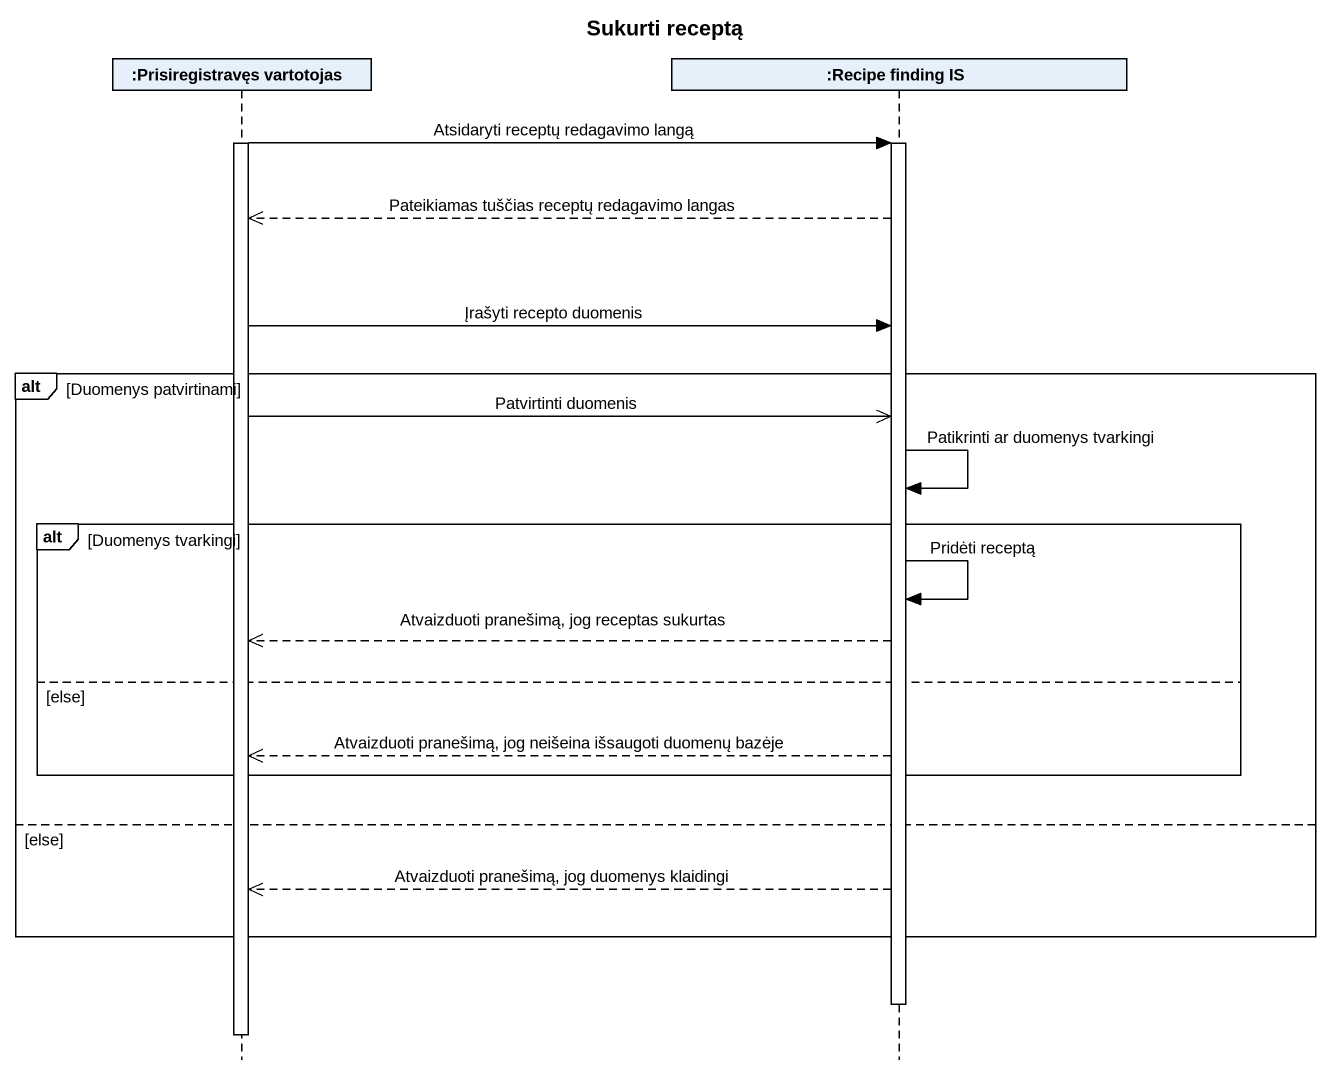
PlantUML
@startuml
title Sukurti receptą
hide footbox
participant ":Prisiregistravęs vartotojas" as Prisiregistravęs_vartotojas
participant ":Recipe finding IS" as Recipe_finding_IS

activate Prisiregistravęs_vartotojas
Prisiregistravęs_vartotojas -> Recipe_finding_IS : Atsidaryti receptų redagavimo langą
activate Recipe_finding_IS
Recipe_finding_IS -->> Prisiregistravęs_vartotojas : Pateikiamas tuščias receptų redagavimo langas
Prisiregistravęs_vartotojas -> Recipe_finding_IS : Įrašyti recepto duomenis
alt Duomenys patvirtinami
  Prisiregistravęs_vartotojas ->> Recipe_finding_IS : Patvirtinti duomenis
  Recipe_finding_IS -> Recipe_finding_IS : Patikrinti ar duomenys tvarkingi
  alt Duomenys tvarkingi
    Recipe_finding_IS -> Recipe_finding_IS : Pridėti receptą
    Recipe_finding_IS -->> Prisiregistravęs_vartotojas : Atvaizduoti pranešimą, jog receptas sukurtas
  else else
    Recipe_finding_IS -->> Prisiregistravęs_vartotojas : Atvaizduoti pranešimą, jog neišeina išsaugoti duomenų bazėje
  end
else else
  Recipe_finding_IS -->> Prisiregistravęs_vartotojas : Atvaizduoti pranešimą, jog duomenys klaidingi
end
deactivate Recipe_finding_IS
deactivate Prisiregistravęs_vartotojas
@enduml
